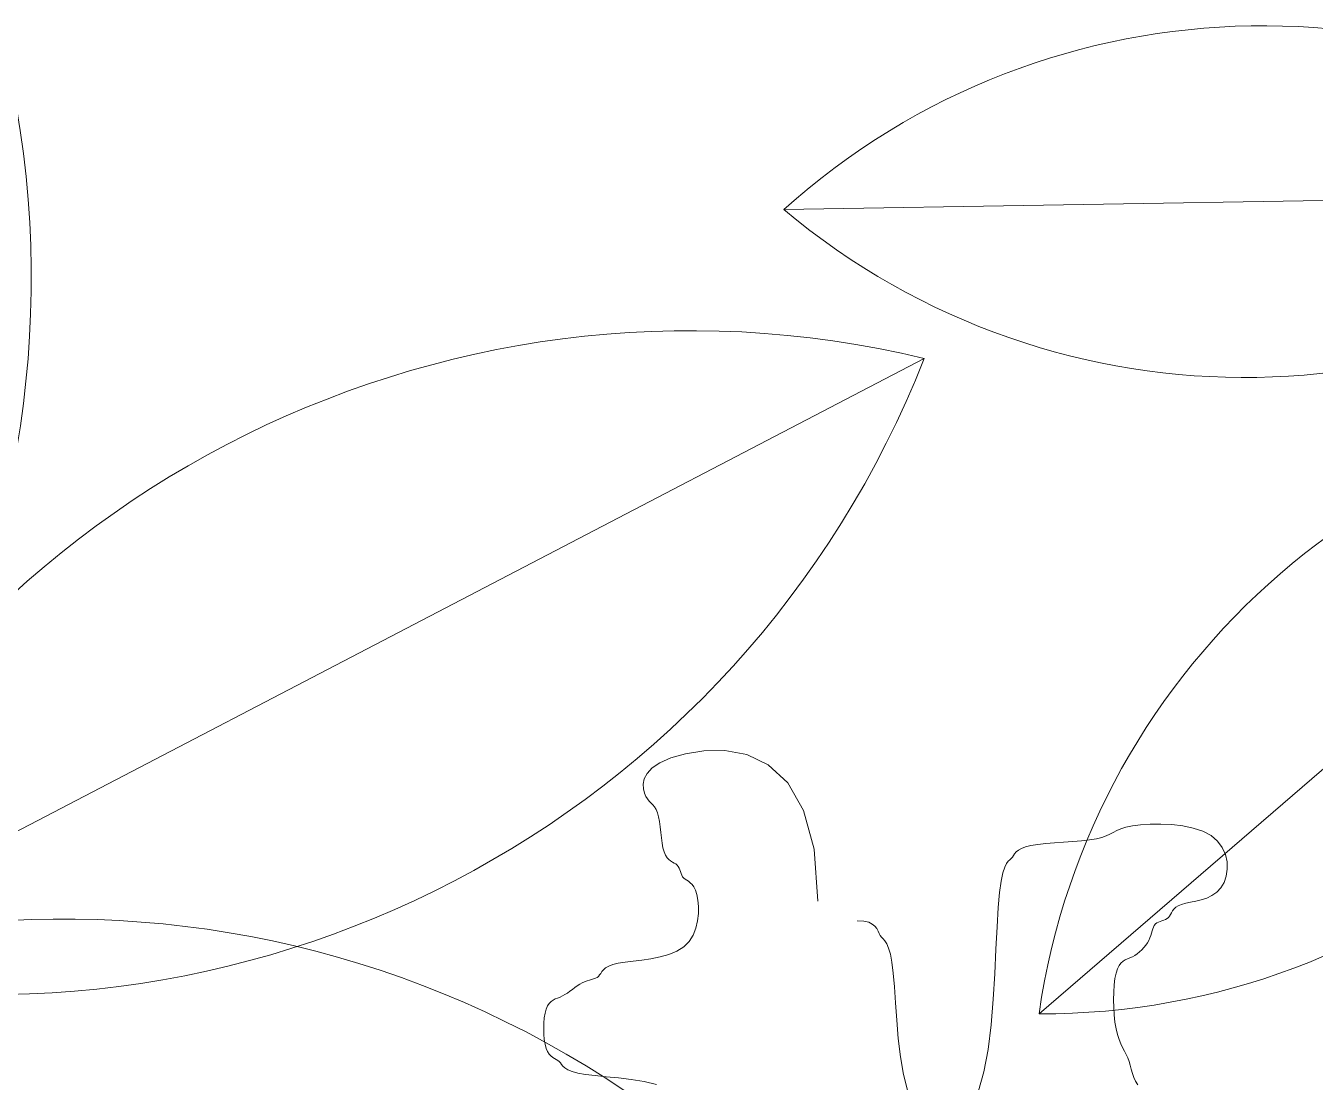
# Model space of a CAD drawing. Header units: millimetres. Extents: x 42 to 552, y 43 to 535.
# Drawn here: x 284.1228 to 284.2137, y 504.4278 to 504.5023 of the extents above; entities that cross this region are included whole.
import ezdxf

# ---------------------------------------------------------------- set-up
doc = ezdxf.new("R2010")
doc.units = ezdxf.units.MM
doc.header["$LTSCALE"] = 0.75
doc.header["$MEASUREMENT"] = 0
doc.layers.add('Gramado', color=9, linetype='Continuous', lineweight=0)

# ---------------------------------------------------------------- blocks, each defined once
blk = doc.blocks.new('arbusto7vista')
for p, q in [((-0.2304148766705225, 0.5360579367811198), (-0.3949489559061021, 0.4502536730395832)), ((-0.7077644263838465, 0.4803073228030712), (-0.7098209274926148, 0.4797287718808718)), ((-0.7051713682667469, 0.4807209597790205), (-0.7077644263838465, 0.4803073228030712)), ((-0.7022130906965458, 0.4807615131254295), (-0.7051713682667469, 0.4807209597790205)), ((-0.6991087253450701, 0.4801856676439087), (-0.7022130906965458, 0.4807615131254295)), ((-0.6960774038842317, 0.4787501081360546), (-0.6991087253450701, 0.4801856676439087)), ((-0.7124514084473503, 0.4783121331741711), (-0.7131606543493945, 0.4775389296052452)), ((-0.7113607105044366, 0.4790528946353021), (-0.7124514084473503, 0.4783121331741711)), ((-0.7098209274926148, 0.4797287718808718), (-0.7113607105044366, 0.4790528946353021)), ((-0.6933382579858858, 0.4762115194034919), (-0.6960774038842317, 0.4787501081360546)), ((-0.713556081238579, 0.4767657260363336), (-0.713705322142971, 0.4760249645752026)), ((-0.7131606543493945, 0.4775389296052452), (-0.713556081238579, 0.4767657260363336)), ((-0.691110419321916, 0.4723265862478172), (-0.6933382579858858, 0.4762115194034919)), ((-0.713705322142971, 0.4760249645752026), (-0.7136760100905803, 0.4753490873296329)), ((-0.7136760100905803, 0.4753490873296329), (-0.7135357781094456, 0.4747705364074335)), ((-0.7135357781094456, 0.4747705364074335), (-0.7133427906771033, 0.4743109398804535)), ((-0.7133427906771033, 0.4743109398804535), (-0.713117338069253, 0.4739486696768438)), ((-0.713117338069253, 0.4739486696768438), (-0.7128702420110642, 0.4736512836887954)), ((-0.7128702420110642, 0.4736512836887954), (-0.7126123242276776, 0.4733863398085276)), ((-0.7126123242276776, 0.4733863398085276), (-0.712354406444291, 0.4731213959282741)), ((-0.712354406444291, 0.4731213959282741), (-0.7121073103861022, 0.4728240099402257)), ((-0.7121073103861022, 0.4728240099402257), (-0.711881857778252, 0.4724617397366018)), ((-0.711881857778252, 0.4724617397366018), (-0.7116888703459381, 0.4720021432096217)), ((-0.7116888703459381, 0.4720021432096217), (-0.711535562649118, 0.4714235922874224)), ((-0.711535562649118, 0.4714235922874224), (-0.7114147205868733, 0.4707477150418669)), ((-0.7114147205868733, 0.4707477150418669), (-0.7113155228930736, 0.4700069535807359)), ((-0.689613019564149, 0.466851993470641), (-0.691110419321916, 0.4723265862478172)), ((-0.7113155228930736, 0.4700069535807359), (-0.7112271483016173, 0.46923375001181)), ((-0.7112271483016173, 0.46923375001181), (-0.7111387755464023, 0.4684605464428984)), ((-0.6479287012175803, 0.4689760251812061), (-0.6484418130674214, 0.4687291139798475)), ((-0.6474534649468069, 0.46923375001181), (-0.6479287012175803, 0.4689760251812061)), ((-0.6469565870619078, 0.4694914748424281), (-0.6474534649468069, 0.46923375001181)), ((-0.6463785503696329, 0.4697383860437725), (-0.6469565870619078, 0.4694914748424281)), ((-0.6456598376768454, 0.4699636699866119), (-0.6463785503696329, 0.4697383860437725)), ((-0.6447409317902668, 0.4701565130416867), (-0.6456598376768454, 0.4699636699866119)), ((-0.643583056315066, 0.4703052003422954), (-0.6447409317902668, 0.4701565130416867)), ((-0.6422303980496622, 0.4703944120719825), (-0.643583056315066, 0.4703052003422954)), ((-0.6407478845907519, 0.4704079271768506), (-0.6422303980496622, 0.4703944120719825)), ((-0.6392004435351168, 0.4703295246030166), (-0.6407478845907519, 0.4704079271768506)), ((-0.6376530024794818, 0.4701429832965971), (-0.6392004435351168, 0.4703295246030166)), ((-0.6361704890205999, 0.4698320822036663), (-0.6376530024794818, 0.4701429832965971)), ((-0.6348178307551677, 0.4693806002703695), (-0.6361704890205999, 0.4698320822036663)), ((-0.6336599552799953, 0.4687723164427808), (-0.6348178307551677, 0.4693806002703695)), ((-0.7111387755464023, 0.4684605464428984), (-0.7110395833612415, 0.4677197849817674)), ((-0.7110395833612415, 0.4677197849817674), (-0.71091875048009, 0.4670439077361976)), ((-0.6598168634790795, 0.4671953439914631), (-0.660395806342791, 0.4669700473400979)), ((-0.6590539577141215, 0.4673881979250183), (-0.6598168634790795, 0.4671953439914631)), ((-0.6580890532983403, 0.4675413995971098), (-0.6590539577141215, 0.4673881979250183)), ((-0.6569618285135448, 0.467662158246398), (-0.6580890532983403, 0.4675413995971098)), ((-0.6557263901494252, 0.46776128780715), (-0.6569618285135448, 0.467662158246398)), ((-0.6544368449956153, 0.4678496022136187), (-0.6557263901494252, 0.46776128780715)), ((-0.6531472998418053, 0.4679379154000856), (-0.6544368449956153, 0.4678496022136187)), ((-0.6519118614776858, 0.4680370413007751), (-0.6531472998418053, 0.4679379154000856)), ((-0.6507846366928902, 0.4681577938499828), (-0.6519118614776858, 0.4680370413007751)), ((-0.6498197322771091, 0.4683109869819475), (-0.6507846366928902, 0.4681577938499828)), ((-0.6490523176895238, 0.4685038300370081), (-0.6498197322771091, 0.4683109869819475)), ((-0.6484418130674214, 0.4687291139798475), (-0.6490523176895238, 0.4685038300370081)), ((-0.6327482636473576, 0.4680009224655066), (-0.6336599552799953, 0.4687723164427808)), ((-0.6320800507320143, 0.4670997612771117), (-0.6327482636473576, 0.4680009224655066)), ((-0.71091875048009, 0.4670439077361976), (-0.7107654556367322, 0.4664653568139983)), ((-0.7107654556367322, 0.4664653568139983), (-0.7105724845773409, 0.4660075626602378)), ((-0.7105724845773409, 0.4660075626602378), (-0.7103470510967043, 0.465657909069094)), ((-0.7103470510967043, 0.465657909069094), (-0.710099976001942, 0.4653947681720467)), ((-0.710099976001942, 0.4653947681720467), (-0.7098420801001168, 0.4651965121005901)), ((-0.6890651903844685, 0.4595444258735739), (-0.689613019564149, 0.466851993470641)), ((-0.6620172284465866, 0.4653776509132967), (-0.6622426810544368, 0.4651748860621012)), ((-0.6618242410142727, 0.4655425677570832), (-0.6620172284465866, 0.4653776509132967)), ((-0.6616673261522124, 0.4657354216906384), (-0.6618242410142727, 0.4655425677570832)), ((-0.6615212339334562, 0.4659607183420036), (-0.6616673261522124, 0.4657354216906384)), ((-0.6613535001005459, 0.4662076434718898), (-0.6615212339334562, 0.4659607183420036)), ((-0.6611316603960802, 0.4664653828410508), (-0.6613535001005459, 0.4662076434718898)), ((-0.660823250562629, 0.4667231222102117), (-0.6611316603960802, 0.4664653828410508)), ((-0.660395806342791, 0.4669700473400979), (-0.660823250562629, 0.4667231222102117)), ((-0.6316390848643323, 0.4661120886146222), (-0.6320800507320143, 0.4670997612771117)), ((-0.6314091343746213, 0.4650811602150924), (-0.6316390848643323, 0.4661120886146222)), ((-0.7098420801001168, 0.4651965121005901), (-0.7095841841982917, 0.4650415129861898)), ((-0.7095841841982917, 0.4650415129861898), (-0.709337109103501, 0.4649081429603399)), ((-0.709337109103501, 0.4649081429603399), (-0.7091116756228928, 0.4647747741545061)), ((-0.7091116756228928, 0.4647747741545061), (-0.7089187045634731, 0.464619778700154)), ((-0.7089187045634731, 0.464619778700154), (-0.7087654097201437, 0.4644269356450934)), ((-0.7087654097201437, 0.4644269356450934), (-0.7086445768389638, 0.464201651702254)), ((-0.7086445768389638, 0.464201651702254), (-0.7085453846538314, 0.4639547405008955)), ((-0.7085453846538314, 0.4639547405008955), (-0.708457011898588, 0.4636970156702915)), ((-0.708457011898588, 0.4636970156702915), (-0.7083686373071316, 0.4634392908396876)), ((-0.6630056126793988, 0.4635284538194782), (-0.6632527087375877, 0.4623632472940642)), ((-0.6627476948960123, 0.4643313924796502), (-0.6630056126793988, 0.4635284538194782)), ((-0.6624897771126257, 0.4648531682390455), (-0.6627476948960123, 0.4643313924796502)), ((-0.6622426810544368, 0.4651748860621012), (-0.6624897771126257, 0.4648531682390455)), ((-0.6315173528505227, 0.4630625591530872), (-0.6313739675932482, 0.4640502318155626)), ((-0.6313739675932482, 0.4640502318155626), (-0.6314091343746213, 0.4650811602150924)), ((-0.7083686373071316, 0.4634392908396876), (-0.7082694396133604, 0.463192379638329)), ((-0.7082694396133604, 0.463192379638329), (-0.7081485975511157, 0.4629670956954897)), ((-0.7081485975511157, 0.4629670956954897), (-0.7079952898542956, 0.4627742526404148)), ((-0.7079952898542956, 0.4627742526404148), (-0.7078023024219817, 0.4626183559994672)), ((-0.7078023024219817, 0.4626183559994672), (-0.7075768498141315, 0.4624786788873934)), ((-0.7075768498141315, 0.4624786788873934), (-0.7073297537559142, 0.4623281863160287)), ((-0.7073297537559142, 0.4623281863160287), (-0.7070718359725277, 0.462139843297237)), ((-0.7070718359725277, 0.462139843297237), (-0.7068139181891695, 0.4618866148428538)), ((-0.7068139181891695, 0.4618866148428538), (-0.7065668221309522, 0.4615414659647143)), ((-0.6632527087375877, 0.4623632472940642), (-0.6634781613454379, 0.4607546679389145)), ((-0.6322748528024817, 0.4613900039874181), (-0.6318230584768116, 0.4621613979646781)), ((-0.6318230584768116, 0.4621613979646781), (-0.6315173528505227, 0.4630625591530872)), ((-0.7065668221309522, 0.4615414659647143), (-0.706341369523102, 0.4610773616746826)), ((-0.706341369523102, 0.4610773616746826), (-0.7061483820907881, 0.4604672669845939)), ((-0.7061483820907881, 0.4604672669845939), (-0.7060004850270332, 0.4596958621288252)), ((-0.6634781613454379, 0.4607546679389145), (-0.6636711487777518, 0.4586216107896064)), ((-0.6350451361026046, 0.4597174504484371), (-0.6342714046340063, 0.4599706758019408)), ((-0.6342714046340063, 0.4599706758019408), (-0.6335301374228379, 0.460315820054177)), ((-0.6335301374228379, 0.460315820054177), (-0.6328537987265292, 0.4607799178882885)), ((-0.6328537987265292, 0.4607799178882885), (-0.6322748528024817, 0.4613900039874181)), ((-0.7060004850270332, 0.4596958621288252), (-0.705917517396216, 0.4587946882319045)), ((-0.705917517396216, 0.4587946882319045), (-0.7059211217305972, 0.4578070016408873)), ((-0.6636711487777518, 0.4586216107896064), (-0.6638280635633009, 0.4559217209906592)), ((-0.6392402332139113, 0.4579025564981549), (-0.6390851293175785, 0.4581602813287589)), ((-0.6390851293175785, 0.4581602813287589), (-0.6388867385205401, 0.458418006159377)), ((-0.6388867385205401, 0.458418006159377), (-0.6386234182905639, 0.4586649173607213)), ((-0.6386234182905639, 0.4586649173607213), (-0.6382735260953609, 0.4588902013035607)), ((-0.6382735260953609, 0.4588902013035607), (-0.6378154194027275, 0.4590830443586356)), ((-0.6378154194027275, 0.4590830443586356), (-0.63723647347868, 0.459238940948751)), ((-0.63723647347868, 0.459238940948751), (-0.6365601347823713, 0.459378617704985)), ((-0.6365601347823713, 0.459378617704985), (-0.6358188675712029, 0.4595291093104947)), ((-0.6358188675712029, 0.4595291093104947), (-0.6350451361026046, 0.4597174504484371)), ((-0.7060329405624373, 0.4567760587028147), (-0.7062746164239684, 0.4557451157647279)), ((-0.7059211217305972, 0.4578070016408873), (-0.7060329405624373, 0.4567760587028147)), ((-0.682609364541463, 0.4567153066880962), (-0.6835247021293185, 0.456776136783958)), ((-0.6819158723197063, 0.4565490377593875), (-0.682609364541463, 0.4567153066880962)), ((-0.6814063494259699, 0.4563016620361964), (-0.6819158723197063, 0.4565490377593875)), ((-0.6810429198221186, 0.4559975115568591), (-0.6814063494259699, 0.4563016620361964)), ((-0.6416622947377277, 0.4561209741218022), (-0.6415089998943984, 0.4563147292419671)), ((-0.6415089998943984, 0.4563147292419671), (-0.6413160288349786, 0.4564679309140587)), ((-0.6413160288349786, 0.4564679309140587), (-0.641090595354342, 0.4565886895633469)), ((-0.641090595354342, 0.4565886895633469), (-0.6408435202595797, 0.4566878191240988)), ((-0.6408435202595797, 0.4566878191240988), (-0.6405856243577546, 0.4567761335305818)), ((-0.6405856243577546, 0.4567761335305818), (-0.6403277284559294, 0.4568644467170344)), ((-0.6403277284559294, 0.4568644467170344), (-0.6400806533611672, 0.4569635726177239)), ((-0.6400806533611672, 0.4569635726177239), (-0.6398552198805305, 0.4570843251669316)), ((-0.6398552198805305, 0.4570843251669316), (-0.6396622488211108, 0.4572375182988964)), ((-0.6396622488211108, 0.4572375182988964), (-0.6395071504334453, 0.4574303613539712)), ((-0.6395071504334453, 0.4574303613539712), (-0.6393736927417706, 0.4576556452967964)), ((-0.6393736927417706, 0.4576556452967964), (-0.6392402332139113, 0.4579025564981549)), ((-0.7066677918474227, 0.4547574291737106), (-0.7072341093650891, 0.45385625527679)), ((-0.7062746164239684, 0.4557451157647279), (-0.7066677918474227, 0.4547574291737106)), ((-0.6807877074700457, 0.455660918359726), (-0.6810429198221186, 0.4559975115568591)), ((-0.6806028363316159, 0.4553162144831475), (-0.6807877074700457, 0.455660918359726)), ((-0.680450430368694, 0.4549877319654598), (-0.6806028363316159, 0.4553162144831475)), ((-0.6802926135432017, 0.4546998028450275), (-0.680450430368694, 0.4549877319654598)), ((-0.6800996261108878, 0.4544623403778303), (-0.6802926135432017, 0.4546998028450275)), ((-0.6798741735030376, 0.4542275826904643), (-0.6800996261108878, 0.4544623403778303)), ((-0.6638280635633009, 0.4559217209906592), (-0.6639741552465068, 0.4527676441227442)), ((-0.6422791069067557, 0.4543528460019246), (-0.642158264844511, 0.4546925933521777)), ((-0.642158264844511, 0.4546925933521777), (-0.6420590671507114, 0.4550215264631703)), ((-0.6420590671507114, 0.4550215264631703), (-0.6419706925592834, 0.4553342382152579)), ((-0.6419706925592834, 0.4553342382152579), (-0.64188231980404, 0.4556253214888102)), ((-0.64188231980404, 0.4556253214888102), (-0.6417831276189077, 0.4558893691642112)), ((-0.6417831276189077, 0.4558893691642112), (-0.6416622947377277, 0.4561209741218022)), ((-0.7079952115091714, 0.4530848504210212), (-0.7089601159249526, 0.4524747557309325)), ((-0.7072341093650891, 0.45385625527679), (-0.7079952115091714, 0.4530848504210212)), ((-0.6796270774448203, 0.4539333491271833), (-0.6798741735030376, 0.4542275826904643)), ((-0.6793691596614622, 0.4535174590322129), (-0.6796270774448203, 0.4539333491271833)), ((-0.6791112418780756, 0.4529177317498068), (-0.6793691596614622, 0.4535174590322129)), ((-0.6788641458198867, 0.4520719866242047), (-0.6791112418780756, 0.4529177317498068)), ((-0.6639741552465068, 0.4527676441227442), (-0.6641418876257319, 0.4493107758755031)), ((-0.6437265030090202, 0.4523900615752723), (-0.6434135794563645, 0.4526811448488388)), ((-0.6434135794563645, 0.4526811448488388), (-0.6431222975178628, 0.4529938566009264)), ((-0.6431222975178628, 0.4529938566009264), (-0.6428580685151246, 0.4533227897119048)), ((-0.6428580685151246, 0.4533227897119048), (-0.6426263037698163, 0.4536625370621579)), ((-0.6426263037698163, 0.4536625370621579), (-0.6424324146035758, 0.4540076915320412)), ((-0.6424324146035758, 0.4540076915320412), (-0.6422791069067557, 0.4543528460019246)), ((-0.7172294369462122, 0.4507778647652003), (-0.7179923427111419, 0.4505850217101255)), ((-0.7162645325304027, 0.4509337614061479), (-0.7172294369462122, 0.4507778647652003)), ((-0.7151373077456356, 0.4510734385182218), (-0.7162645325304027, 0.4509337614061479)), ((-0.7139018693814876, 0.4512239310895865), (-0.7151373077456356, 0.4510734385182218)), ((-0.7126123242276776, 0.4514122741083781), (-0.7139018693814876, 0.4512239310895865)), ((-0.7113227790738677, 0.4516655025627614), (-0.7126123242276776, 0.4514122741083781)), ((-0.7100873407097481, 0.4520106514409008), (-0.7113227790738677, 0.4516655025627614)), ((-0.7089601159249526, 0.4524747557309325), (-0.7100873407097481, 0.4520106514409008)), ((-0.6786386932120365, 0.4509180429996604), (-0.6788641458198867, 0.4520719866242047)), ((-0.6784457057796942, 0.4493937202203995), (-0.6786386932120365, 0.4509180429996604)), ((-0.6466238691260457, 0.4504678525061934), (-0.6463596596330774, 0.4508129977242845)), ((-0.6463596596330774, 0.4508129977242845), (-0.646068396745278, 0.4510662249586517)), ((-0.646068396745278, 0.4510662249586517), (-0.6457554904071401, 0.4512545691974594)), ((-0.6457554904071401, 0.4512545691974594), (-0.6454263505631275, 0.4514050654288724)), ((-0.6454263505631275, 0.4514050654288724), (-0.6450863871577042, 0.4515447486410409)), ((-0.6450863871577042, 0.4515447486410409), (-0.644741010135391, 0.4517006538221153)), ((-0.644741010135391, 0.4517006538221153), (-0.6443956296701856, 0.4518944089422803)), ((-0.6443956296701856, 0.4518944089422803), (-0.6440556568541638, 0.4521260138998855)), ((-0.6440556568541638, 0.4521260138998855), (-0.6437265030090202, 0.4523900615752723)), ((-0.7198428053842747, 0.4491251817605217), (-0.7199997202463351, 0.4489323387054611)), ((-0.7196967131655185, 0.4493504657033611), (-0.7198428053842747, 0.4491251817605217)), ((-0.7195289793326083, 0.4495973769047197), (-0.7196967131655185, 0.4493504657033611)), ((-0.7193071396281709, 0.4498551017353236), (-0.7195289793326083, 0.4495973769047197)), ((-0.7189987297947198, 0.4501128265659418), (-0.7193071396281709, 0.4498551017353236)), ((-0.7185712855748534, 0.4503597377672861), (-0.7189987297947198, 0.4501128265659418)), ((-0.7179923427111419, 0.4505850217101255), (-0.7185712855748534, 0.4503597377672861)), ((-0.6782887909941735, 0.4474652243987265), (-0.6784457057796942, 0.4493937202203995)), ((-0.6641418876257319, 0.4493107758755031), (-0.664363724499367, 0.445702511938606)), ((-0.6472009794485132, 0.4486213730532427), (-0.6470494881495199, 0.4493936681662944)), ((-0.6470494881495199, 0.4493936681662944), (-0.6468556152796907, 0.4500037543162563)), ((-0.6468556152796907, 0.4500037543162563), (-0.6466238691260457, 0.4504678525061934)), ((-0.7233471449315516, 0.4473444739337253), (-0.7236934182556638, 0.4470867345645644)), ((-0.7230008706893329, 0.4475913990636116), (-0.7233471449315516, 0.4473444739337253)), ((-0.7226545946109013, 0.4478166957149767), (-0.7230008706893329, 0.4475913990636116)), ((-0.7223083157781502, 0.4480095496485319), (-0.7226545946109013, 0.4478166957149767)), ((-0.7219629353129164, 0.4481627513206234), (-0.7223083157781502, 0.4480095496485319)), ((-0.721622962496923, 0.4482835099699116), (-0.7219629353129164, 0.4481627513206234)), ((-0.7212938086517795, 0.4483826395306636), (-0.721622962496923, 0.4482835099699116)), ((-0.7209808850991237, 0.4484709539371465), (-0.7212938086517795, 0.4483826395306636)), ((-0.7206896031605936, 0.4485592671235992), (-0.7209808850991237, 0.4484709539371465)), ((-0.7204253741578839, 0.4486583930242887), (-0.7206896031605936, 0.4485592671235992)), ((-0.7201936094125756, 0.4487791455734964), (-0.7204253741578839, 0.4486583930242887)), ((-0.7199997202463351, 0.4489323387054611), (-0.7201936094125756, 0.4487791455734964)), ((-0.6781426993109676, 0.4452123087192064), (-0.6782887909941735, 0.4474652243987265)), ((-0.6473741123616321, 0.4467091096723124), (-0.6473091875191983, 0.4477139039144475)), ((-0.6473091875191983, 0.4477139039144475), (-0.6472009794485132, 0.4486213730532427)), ((-0.7266972333507056, 0.4453889117084344), (-0.7269614623534153, 0.4451257744714496)), ((-0.7264059514121755, 0.445587166559875), (-0.7266972333507056, 0.4453889117084344)), ((-0.7260930278595481, 0.4457421668942914), (-0.7264059514121755, 0.445587166559875)), ((-0.7257638740143761, 0.4458755405802037), (-0.7260930278595481, 0.4457421668942914)), ((-0.7254239011983827, 0.446008915486118), (-0.7257638740143761, 0.4458755405802037)), ((-0.7250785207331489, 0.4461639194805969), (-0.7254239011983827, 0.446008915486118)), ((-0.7247322419003979, 0.446356773414152), (-0.7250785207331489, 0.4461639194805969)), ((-0.7243859658219662, 0.4465820700655172), (-0.7247322419003979, 0.446356773414152)), ((-0.724039691579776, 0.4468289951954034), (-0.7243859658219662, 0.4465820700655172)), ((-0.7236934182556638, 0.4470867345645644), (-0.724039691579776, 0.4468289951954034)), ((-0.664363724499367, 0.445702511938606), (-0.6646721296657745, 0.4420942480017089)), ((-0.6473957539757578, 0.4456448392492405), (-0.6473741123616321, 0.4467091096723124)), ((-0.6473741123616321, 0.4445589415676636), (-0.6473957539757578, 0.4456448392492405)), ((-0.7275386204174481, 0.4437398013230478), (-0.7276468376692264, 0.4430639367860039)), ((-0.7273871162649641, 0.4443183413667526), (-0.7275386204174481, 0.4437398013230478)), ((-0.7271932270987236, 0.4447761269804005), (-0.7273871162649641, 0.4443183413667526)), ((-0.7269614623534153, 0.4451257744714496), (-0.7271932270987236, 0.4447761269804005)), ((-0.6779749669317425, 0.4427431131344548), (-0.6781426993109676, 0.4452123087192064)), ((-0.6473091875191983, 0.4434892655499851), (-0.6473741123616321, 0.4445589415676636)), ((-0.6472009794485132, 0.4424736601186225), (-0.6473091875191983, 0.4434892655499851)), ((-0.7277117680202707, 0.4423231892534147), (-0.7277334114706377, 0.4415500002230317)), ((-0.7276468376692264, 0.4430639367860039), (-0.7277117680202707, 0.4423231892534147)), ((-0.6777531300581074, 0.4401657775970875), (-0.6779749669317425, 0.4427431131344548)), ((-0.6646721296657745, 0.4420942480017089), (-0.6650995669233168, 0.4386373797544678)), ((-0.6470494881495199, 0.4415499741959934), (-0.6472009794485132, 0.4424736601186225)), ((-0.7277334114706377, 0.4415500002230317), (-0.7277117680202707, 0.4407768111926629)), ((-0.7277117680202707, 0.4407768111926629), (-0.7276468376692264, 0.4400360636600738)), ((-0.7276468376692264, 0.4400360636600738), (-0.7275386204174481, 0.4393601991230298)), ((-0.6774447248916999, 0.4375884420597203), (-0.6777531300581074, 0.4401657775970875)), ((-0.6468565170901286, 0.440746143804347), (-0.6470494881495199, 0.4415499741959934)), ((-0.646631083609492, 0.4400504533653304), (-0.6468565170901286, 0.440746143804347)), ((-0.6463840085147297, 0.4394412744003944), (-0.646631083609492, 0.4400504533653304)), ((-0.7275386204174481, 0.4393601991230298), (-0.7273871162649641, 0.438781659079325)), ((-0.7273871162649641, 0.438781659079325), (-0.7271941288326502, 0.4383238734656771)), ((-0.7271941288326502, 0.4383238734656771), (-0.7269686762248, 0.437974225974628)), ((-0.6650995669233168, 0.4386373797544678), (-0.6656785000703849, 0.4354833028865528)), ((-0.6461261126129045, 0.4388969784310177), (-0.6463840085147297, 0.4394412744003944)), ((-0.6458682167110794, 0.438395936978651), (-0.6461261126129045, 0.4388969784310177)), ((-0.6456211416163171, 0.4379165215648015), (-0.6458682167110794, 0.438395936978651)), ((-0.7269686762248, 0.437974225974628), (-0.7267215801666111, 0.4377110887376432)), ((-0.7267215801666111, 0.4377110887376432), (-0.7264636623832246, 0.4375128338862027)), ((-0.7264636623832246, 0.4375128338862027), (-0.726205744599838, 0.4373578335517863)), ((-0.726205744599838, 0.4373578335517863), (-0.7259586485416492, 0.4372244598658881)), ((-0.7259586485416492, 0.4372244598658881), (-0.7257331959337989, 0.4370910849599596)), ((-0.7257331959337989, 0.4370910849599596), (-0.725540208501485, 0.4369360809654808)), ((-0.725540208501485, 0.4369360809654808), (-0.7253814900950886, 0.4367432270319256)), ((-0.7253814900950886, 0.4367432270319256), (-0.7252227730658376, 0.4365179303805604)), ((-0.7252227730658376, 0.4365179303805604), (-0.7250207718902004, 0.4362710052506742)), ((-0.7250207718902004, 0.4362710052506742), (-0.7247322010446453, 0.4360132658815132)), ((-0.6770172876341576, 0.4351192464749545), (-0.6774447248916999, 0.4375884420597203)), ((-0.6453957081356805, 0.4374371037108915), (-0.6456211416163171, 0.4379165215648015)), ((-0.6452027370762607, 0.4369360549384282), (-0.6453957081356805, 0.4374371037108915)), ((-0.6450467368781574, 0.4363980551259488), (-0.6452027370762607, 0.4369360549384282)), ((-0.6449069665134743, 0.4358330175802649), (-0.6450467368781574, 0.4363980551259488)), ((-0.7247322010446453, 0.4360132658815132), (-0.7243137750056121, 0.4357555265123523)), ((-0.7243137750056121, 0.4357555265123523), (-0.7237222082495407, 0.4355086013824661)), ((-0.7237222082495407, 0.4355086013824661), (-0.7229142152528993, 0.4352833047311151)), ((-0.7229142152528993, 0.4352833047311151), (-0.7218465104921563, 0.4350904507975457)), ((-0.7218465104921563, 0.4350904507975457), (-0.7204956475846416, 0.4349336444298615)), ((-0.7204956475846416, 0.4349336444298615), (-0.7189175367113592, 0.4347876529114671)), ((-0.7189175367113592, 0.4347876529114671), (-0.71718792719426, 0.4346200341345394)), ((-0.71718792719426, 0.4346200341345394), (-0.7153825683552668, 0.4343983459913261)), ((-0.7153825683552668, 0.4343983459913261), (-0.7135772095162451, 0.4340901463740323)), ((-0.6764383544870896, 0.4328663307954486), (-0.6770172876341576, 0.4351192464749545)), ((-0.6656785000703849, 0.4354833028865528), (-0.666441392905341, 0.4327834130876198)), ((-0.644756372587409, 0.4352571639652894), (-0.6449069665134743, 0.4358330175802649)), ((-0.6445679017051305, 0.4346867159449204), (-0.644756372587409, 0.4352571639652894)), ((-0.6443145004717792, 0.4341378951830706), (-0.6445679017051305, 0.4346867159449204)), ((-0.7135772095162451, 0.4340901463740323), (-0.711847599999146, 0.433662993174849)), ((-0.6439691154925242, 0.4336269233436383), (-0.6443145004717792, 0.4341378951830706))]:
    blk.add_line(p, q)
for centre, start, end in [((-0.4977246844264869, 0.5473949846241055), 287.782341170213, 9.78522016037135), ((-0.263331163376165, 0.398523203499721), 76.5405306696713, 158.5434096598286), ((-0.3620326692005165, 0.587788406320982), 256.5405306696697, 338.5434096598271), ((-0.3517593858026373, 0.315591333005159), 54.61150502744244, 136.6143840176003)]:
    blk.add_arc(centre, 0.141418827562914, start, end)
blk = doc.blocks.new('arbusto8vista')
for p, q in [((-0.9090368524931591, 0.1287367457137378), (-1.04156369834854, 0.1265190345081209)), ((-0.1826681011280016, 0.09970164546312787), (-0.2830344928551654, 0.01312872517603125))]:
    blk.add_line(p, q)
for centre, start, end in [((-0.9740247476909758, 0.05140440961190507), 49.95726161018555, 131.960140600343), ((-0.9765758031506095, 0.203851370609982), 229.9572616101837, 311.9601406003419), ((-0.1830584474095929, -0.001311048585677099), 89.77859136051269, 171.78147035067), ((-0.2826441465735456, 0.1141414192248504), 269.7785913605111, 351.7814703506684)]:
    blk.add_arc(centre, 0.1010134482592243, start, end)

msp = doc.modelspace()

# ---------------------------------------------------------------- block references
at = {"layer": 'Gramado', "xscale": 0.5, "yscale": 0.5, "zscale": 0.5}
for name, p in [('arbusto8vista', (284.3357124952245, 504.4260773757332)), ('arbusto8vista', (284.6969927154992, 504.4260773757332)), ('arbusto7vista', (284.3013100503947, 504.2108161244648)), ('arbusto7vista', (284.5231471457739, 504.2108161244648))]:
    msp.add_blockref(name, p, dxfattribs=at)

doc.saveas('drawing.dxf')
